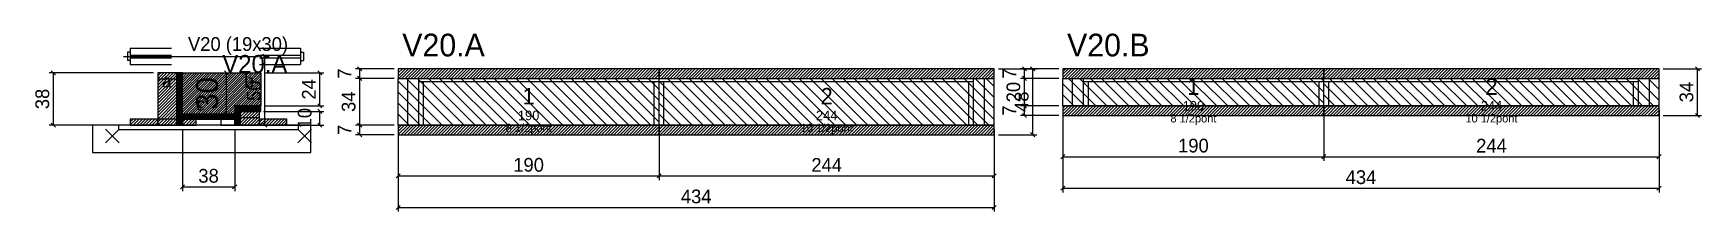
# Model space of a CAD drawing. Extents: x -69 to 1146, y -97 to 33.
import ezdxf
from ezdxf.enums import TextEntityAlignment as Align

# ---------------------------------------------------------------- set-up
doc = ezdxf.new("R2010")
doc.units = 0
for name, color, linetype in [('5', 5, 'Continuous'), ('barrote', 126, 'Continuous'), ('CONCRETO', 251, 'Continuous'), ('COTA', 241, 'Continuous'), ('Cota Seção (2x)', 241, 'Continuous'), ('detalhes', 7, 'Continuous'), ('Hachura', 251, 'Continuous'), ('Madeira', 126, 'Continuous'), ('NOMENCLATURA', 7, 'Continuous'), ('Painéis', 200, 'Continuous'), ('presilha', 224, 'Continuous'), ('Reaproveitamento', 30, 'Continuous'), ('SARR_2.2x7', 40, 'Continuous'), ('SARR_3.5x7', 81, 'Continuous'), ('SCO-___-LAJ', 224, 'Continuous'), ('TENSOR', 224, 'Continuous'), ('texto', 7, 'Continuous'), ('Texto Seção', 7, 'Continuous')]:
    doc.layers.add(name, color=color, linetype=linetype)
doc.dimstyles.new('PAINEL', dxfattribs={"dimtxt": 10, "dimasz": 3, "dimexe": 3, "dimexo": 3, "dimgap": 3, "dimtad": 1, "dimblk": 'OBLIQUE', "dimblk1": 'OBLIQUE', "dimcen": 2.5, "dimclrd": 4, "dimclre": 4, "dimclrt": 240, "dimazin": 3, "dimtfac": 1, "dimtmove": 0, "dimatfit": 3})
doc.dimstyles.new('SECAO2X', dxfattribs={"dimtxt": 16, "dimasz": 3, "dimexe": 3, "dimexo": 3, "dimgap": 3, "dimtad": 1, "dimblk": 'OBLIQUE', "dimblk1": 'OBLIQUE', "dimcen": 2.5, "dimclrd": 4, "dimclre": 4, "dimclrt": 240, "dimazin": 3, "dimtfac": 1, "dimtmove": 0, "dimatfit": 3})

# ---------------------------------------------------------------- blocks, each defined once
blk = doc.blocks.new('_OBLIQUE')
at = {"color": 0, "linetype": 'BYBLOCK'}
blk.add_line((-0.5, -0.5), (0.5, 0.5), dxfattribs=at)

msp = doc.modelspace()

# ---------------------------------------------------------------- hatches: boundary and pattern name
at = {"layer": 'COTA'}
h = msp.add_hatch(dxfattribs=at)
h.set_pattern_fill('ANSI31', scale=0.4)
h.paths.add_polyline_path([(40, -26), (40, 4), (97, 4), (97, -20), (78, -20), (78, -26)])
h = msp.add_hatch(dxfattribs=at)
h.set_pattern_fill('ANSI31', scale=0.5)
h.paths.add_polyline_path([(197, 0), (387, 0), (387, 7), (197, 7)])
h = msp.add_hatch(dxfattribs=at)
h.set_pattern_fill('ANSI31', scale=0.5)
h.paths.add_polyline_path([(387, 0), (631, 0), (631, 7), (387, 7)])
h = msp.add_hatch(dxfattribs=at)
h.set_pattern_fill('ANSI31', scale=0.5)
h.paths.add_polyline_path([(681, 0), (871, 0), (871, 7), (681, 7)])
h = msp.add_hatch(dxfattribs=at)
h.set_pattern_fill('ANSI31', scale=0.5)
h.paths.add_polyline_path([(871, 0), (1115, 0), (1115, 7), (871, 7)])
h = msp.add_hatch(dxfattribs=at)
h.set_pattern_fill('ANSI31', scale=0.5)
h.paths.add_polyline_path([(681, -27), (871, -27), (871, -20), (681, -20)])
h = msp.add_hatch(dxfattribs=at)
h.set_pattern_fill('ANSI31', scale=0.5)
h.paths.add_polyline_path([(871, -27), (1115, -27), (1115, -20), (871, -20)])
h = msp.add_hatch(dxfattribs=at)
h.set_pattern_fill('ANSI31', scale=0.5)
h.paths.add_polyline_path([(197, -41), (387, -41), (387, -34), (197, -34)])
h = msp.add_hatch(dxfattribs=at)
h.set_pattern_fill('ANSI31', scale=0.5)
h.paths.add_polyline_path([(387, -41), (631, -41), (631, -34), (387, -34)])
at = {"layer": 'Hachura'}
h = msp.add_hatch(dxfattribs=at)
h.set_pattern_fill('ANSI31', scale=0.5)
h.paths.add_polyline_path([(22, -34), (36, -34), (36, 4), (22, 4)])
h = msp.add_hatch(dxfattribs=at)
h.set_pattern_fill('ANSI31', scale=0.5)
h.paths.add_polyline_path([(22, -0.4), (36, -0.4), (36, 4), (22, 4)])
h = msp.add_hatch(dxfattribs=at)
h.set_pattern_fill('SOLID')
h.paths.add_polyline_path([(36, -34), (40, -34), (40, 4), (36, 4)])
h = msp.add_hatch(dxfattribs=at)
h.set_pattern_fill('SOLID')
h.paths.add_polyline_path([(78, -24), (97, -24), (97, -20), (78, -20)])
h = msp.add_hatch(dxfattribs=at)
h.set_pattern_fill('SOLID')
h.paths.add_polyline_path([(78, -34), (82, -34), (82, -24), (78, -24)])
h = msp.add_hatch(dxfattribs=at)
h.set_pattern_fill('ANSI31', scale=0.5)
h.paths.add_polyline_path([(82, -34), (96, -34), (96, -24), (82, -24)])
h = msp.add_hatch(dxfattribs=at)
h.set_pattern_fill('ANSI31', scale=0.5)
h.paths.add_polyline_path([(82, -28.4), (96, -28.4), (96, -24), (82, -24)])
h = msp.add_hatch(dxfattribs=at)
h.set_pattern_fill('ANSI31', scale=0.5)
h.paths.add_polyline_path([(2, -34), (22, -34), (22, -29.6), (2, -29.6)])
h = msp.add_hatch(dxfattribs=at)
h.set_pattern_fill('SOLID')
h.paths.add_polyline_path([(40, -29.6), (78, -29.6), (78, -26), (40, -26)])
h = msp.add_hatch(dxfattribs=at)
h.set_pattern_fill('ANSI31', scale=0.5)
h.paths.add_polyline_path([(40, -34), (50, -34), (50, -29.6), (40, -29.6)])
h = msp.add_hatch(dxfattribs=at)
h.set_pattern_fill('ANSI31', scale=0.5)
h.paths.add_polyline_path([(96, -34), (116, -34), (116, -29.6), (96, -29.6)])

# ---------------------------------------------------------------- linework, layer by layer
for p, q in [((0, 19), (0, 13)), ((2, 19), (0, 19)), ((2, 13), (0, 13)), ((2, 22), (32, 22)), ((2, 22), (2, 10)), ((2, 17), (32, 17)), ((2, 15), (32, 15)), ((96, 22), (126, 22)), ((96, 17), (126, 17)), ((96, 15), (126, 15)), ((126, 22), (126, 10)), ((126, 19), (128, 19)), ((126, 13), (128, 13)), ((128, 19), (128, 13)), ((2, 10), (32, 10)), ((96, 10), (126, 10))]:
    msp.add_line(p, q)
at = {"layer": 'barrote'}
msp.add_lwpolyline([(-25.5, -54), (133.5, -54), (133.5, -34), (-25.5, -34)], close=True, dxfattribs=at)
at = {"layer": 'CONCRETO'}
msp.add_lwpolyline([(40, -26), (40, 4), (97, 4), (97, -20), (78, -20), (78, -26)], close=True, dxfattribs=at)
at = {"layer": 'Madeira'}
for points in [[(22, -34), (36, -34), (36, 4), (22, 4)], [(22, -0.4), (36, -0.4), (36, 4), (22, 4)], [(82, -34), (96, -34), (96, -24), (82, -24)], [(82, -28.4), (96, -28.4), (96, -24), (82, -24)], [(2, -34), (22, -34), (22, -29.6), (2, -29.6)], [(22, -34), (36, -34), (36, -29.6), (22, -29.6)], [(40, -34), (50, -34), (50, -29.6), (40, -29.6)], [(68, -34), (78, -34), (78, -29.6), (68, -29.6)], [(96, -34), (116, -34), (116, -29.6), (96, -29.6)]]:
    msp.add_lwpolyline(points, close=True, dxfattribs=at)
at = {"layer": 'Painéis'}
for p, q in [((197, 0), (387, 0)), ((197, -34), (197, 0)), ((387, -34), (387, 0)), ((387, -34), (387, 0)), ((387, 0), (631, 0)), ((387, -34), (387, 0)), ((631, -34), (631, 0)), ((681, 0), (871, 0)), ((681, -20), (681, 0)), ((871, -20), (871, 0)), ((871, -20), (871, 0)), ((871, 0), (1115, 0)), ((871, -20), (871, 0)), ((1115, -20), (1115, 0)), ((681, -20), (871, -20)), ((871, -20), (1115, -20)), ((197, -34), (387, -34)), ((387, -34), (631, -34))]:
    msp.add_line(p, q, dxfattribs=at)
for points in [[(36, -34), (40, -34), (40, 4), (36, 4)], [(78, -24), (97, -24), (97, -20), (78, -20)], [(78, -34), (82, -34), (82, -24), (78, -24)], [(40, -29.6), (78, -29.6), (78, -26), (40, -26)]]:
    msp.add_lwpolyline(points, close=True, dxfattribs=at)
at = {"layer": 'presilha'}
for p, q in [((-16, -47), (-6, -37)), ((-16, -37), (-6, -47)), ((124, -47), (134, -37)), ((124, -37), (134, -47))]:
    msp.add_line(p, q, dxfattribs=at)
at = {"layer": 'Reaproveitamento', "color": 30}
for p, q in [((237, -34), (203, 0)), ((245, -34), (211, 0)), ((253, -34), (219, 0)), ((261, -34), (227, 0)), ((269, -34), (235, 0)), ((277, -34), (243, 0)), ((285, -34), (251, 0)), ((293, -34), (259, 0)), ((301, -34), (267, 0)), ((309, -34), (275, 0)), ((317, -34), (283, 0)), ((325, -34), (291, 0)), ((333, -34), (299, 0)), ((341, -34), (307, 0)), ((349, -34), (315, 0)), ((357, -34), (323, 0)), ((365, -34), (331, 0)), ((373, -34), (339, 0)), ((381, -34), (347, 0)), ((387, -32), (355, 0)), ((387, -24), (363, 0)), ((387, -16), (371, 0)), ((387, -8), (379, 0)), ((387, 0), (387, 0)), ((427, -34), (393, 0)), ((435, -34), (401, 0)), ((443, -34), (409, 0)), ((451, -34), (417, 0)), ((459, -34), (425, 0)), ((467, -34), (433, 0)), ((475, -34), (441, 0)), ((483, -34), (449, 0)), ((491, -34), (457, 0)), ((499, -34), (465, 0)), ((507, -34), (473, 0)), ((515, -34), (481, 0)), ((523, -34), (489, 0)), ((531, -34), (497, 0)), ((539, -34), (505, 0)), ((547, -34), (513, 0)), ((555, -34), (521, 0)), ((563, -34), (529, 0)), ((571, -34), (537, 0)), ((579, -34), (545, 0)), ((587, -34), (553, 0)), ((595, -34), (561, 0)), ((603, -34), (569, 0)), ((611, -34), (577, 0)), ((619, -34), (585, 0)), ((627, -34), (593, 0)), ((631, -30), (601, 0)), ((631, -22), (609, 0)), ((631, -14), (617, 0)), ((631, -6), (625, 0)), ((705, -20), (685, 0)), ((713, -20), (693, 0)), ((721, -20), (701, 0)), ((729, -20), (709, 0)), ((737, -20), (717, 0)), ((745, -20), (725, 0)), ((753, -20), (733, 0)), ((761, -20), (741, 0)), ((769, -20), (749, 0)), ((777, -20), (757, 0)), ((785, -20), (765, 0)), ((793, -20), (773, 0)), ((801, -20), (781, 0)), ((809, -20), (789, 0)), ((817, -20), (797, 0)), ((825, -20), (805, 0)), ((833, -20), (813, 0)), ((841, -20), (821, 0)), ((849, -20), (829, 0)), ((857, -20), (837, 0)), ((865, -20), (845, 0)), ((871, -18), (853, 0)), ((871, -10), (861, 0)), ((871, -2), (869, 0)), ((895, -20), (875, 0)), ((903, -20), (883, 0)), ((911, -20), (891, 0)), ((919, -20), (899, 0)), ((927, -20), (907, 0)), ((935, -20), (915, 0)), ((943, -20), (923, 0)), ((951, -20), (931, 0)), ((959, -20), (939, 0)), ((967, -20), (947, 0)), ((975, -20), (955, 0)), ((983, -20), (963, 0)), ((991, -20), (971, 0)), ((999, -20), (979, 0)), ((1007, -20), (987, 0)), ((1015, -20), (995, 0)), ((1023, -20), (1003, 0)), ((1031, -20), (1011, 0)), ((1039, -20), (1019, 0)), ((1047, -20), (1027, 0)), ((1055, -20), (1035, 0)), ((1063, -20), (1043, 0)), ((1071, -20), (1051, 0)), ((1079, -20), (1059, 0)), ((1087, -20), (1067, 0)), ((1095, -20), (1075, 0)), ((1103, -20), (1083, 0)), ((1111, -20), (1091, 0)), ((1115, -16), (1099, 0)), ((1115, -8), (1107, 0)), ((1115, 0), (1115, 0)), ((229, -34), (197, -2)), ((221, -34), (197, -10)), ((419, -34), (387, -2)), ((411, -34), (387, -10)), ((697, -20), (681, -4)), ((689, -20), (681, -12)), ((887, -20), (871, -4)), ((879, -20), (871, -12)), ((213, -34), (197, -18)), ((403, -34), (387, -18)), ((681, -20), (681, -20)), ((871, -20), (871, -20)), ((205, -34), (197, -26)), ((197, -34), (197, -34)), ((395, -34), (387, -26)), ((387, -34), (387, -34))]:
    msp.add_line(p, q, dxfattribs=at)
at = {"layer": 'SARR_2.2x7'}
for p, q in [((204, -34), (204, 0)), ((624, -34), (624, 0)), ((688, -20), (688, 0)), ((1108, -20), (1108, 0)), ((212, -2.2), (387, -2.2)), ((387, -2.2), (616, -2.2)), ((696, -2.2), (871, -2.2)), ((871, -2.2), (1100, -2.2))]:
    msp.add_line(p, q, dxfattribs=at)
at = {"layer": 'SARR_3.5x7'}
for p, q in [((212, -34), (212, 0)), ((387, -34), (387, 0)), ((387, -34), (387, 0)), ((616, -34), (616, 0)), ((696, -20), (696, 0)), ((871, -20), (871, 0)), ((871, -20), (871, 0)), ((1100, -20), (1100, 0)), ((215.5, -34), (215.5, -2.2)), ((383.5, -34), (383.5, -2.2)), ((390.5, -34), (390.5, -2.2)), ((612.5, -34), (612.5, -2.2)), ((699.5, -20), (699.5, -2.2)), ((867.5, -20), (867.5, -2.2)), ((874.5, -20), (874.5, -2.2)), ((1096.5, -20), (1096.5, -2.2)), ((696, -20), (699.5, -20)), ((867.5, -20), (871, -20)), ((871, -20), (874.5, -20)), ((1096.5, -20), (1100, -20)), ((212, -34), (215.5, -34)), ((383.5, -34), (387, -34)), ((387, -34), (390.5, -34)), ((612.5, -34), (616, -34))]:
    msp.add_line(p, q, dxfattribs=at)
at = {"layer": 'SCO-___-LAJ'}
for points in [[(197, 0), (387, 0), (387, 7), (197, 7)], [(387, 0), (631, 0), (631, 7), (387, 7)], [(681, 0), (871, 0), (871, 7), (681, 7)], [(871, 0), (1115, 0), (1115, 7), (871, 7)], [(681, -27), (871, -27), (871, -20), (681, -20)], [(871, -27), (1115, -27), (1115, -20), (871, -20)], [(-6.5, -37.2), (124.5, -37.2), (124.5, -34), (-6.5, -34)], [(197, -41), (387, -41), (387, -34), (197, -34)], [(387, -41), (631, -41), (631, -34), (387, -34)]]:
    msp.add_lwpolyline(points, close=True, dxfattribs=at)
at = {"layer": 'TENSOR'}
msp.add_line((-3, 16), (95, 16), dxfattribs=at)

# ---------------------------------------------------------------- texts
at = {"layer": '5'}
for s, height, p in [('1', 12, (776, -6)), ('2', 12, (993, -6)), ('1', 12, (292, -13)), ('2', 12, (509, -13)), ('190', 7, (292, -27)), ('244', 7, (509, -27)), ('190', 7, (776, -20)), ('244', 7, (993, -20))]:
    msp.add_text(s, height=height, dxfattribs=at).set_placement(p, align=Align.MIDDLE_CENTER)
at = {"layer": 'detalhes'}
for s, p in [('a', (25, -6.7)), ('b', (85, -6.7)), ('c', (50, -23.5))]:
    msp.add_text(s, height=9.6, dxfattribs=at).set_placement(p)
at = {"layer": 'NOMENCLATURA'}
for s, p in [('V20.A', (200, 16)), ('V20.B', (684, 16))]:
    msp.add_text(s, height=16.5, dxfattribs=at).set_placement(p)
at = {"layer": 'texto', "char_height": 6, "attachment_point": 5}
for s, insert in [('8 1/2pont', (292, -37)), ('10 1/2pont', (509, -37)), ('8 1/2pont', (776, -30)), ('10 1/2pont', (993, -30))]:
    msp.add_mtext(s, dxfattribs=dict(at, insert=insert))
at = {"layer": 'Texto Seção'}
for s, height, p in [('V20 (19x30)', 10, (44, 20)), ('V20.A', 13, (69, 4))]:
    msp.add_text(s, height=height, dxfattribs=at).set_placement(p)

# ---------------------------------------------------------------- dimensions: what is measured, and where the dimension line sits
at = {"layer": 'COTA'}
for base, p1, p2 in [((100, -34), (96, -34), (96, 16)), ((-54, -34), (2, -34), (22, 4)), ((140, -20), (97, -20), (97, 4)), ((169, 0), (197, 0), (197, 7)), ((169, -34), (197, -34), (197, 0)), ((659, -41), (631, -41), (631, 7)), ((653, 0), (681, 0), (681, 7)), ((653, -20), (681, -20), (681, 0)), ((1143, -27), (1115, -27), (1115, 7)), ((140, -34), (96, -34), (96, -24)), ((653, -27), (681, -27), (681, -20)), ((169, -41), (197, -41), (197, -34))]:
    msp.add_linear_dim(base=base, p1=p1, p2=p2, angle=90, dimstyle='PAINEL', dxfattribs=at).render()
for base, p1, p2 in [((681, -57), (681, -20), (871, -20)), ((681, -80), (681, -20), (1115, -20)), ((871, -57), (871, -20), (1115, -20)), ((40, -79), (40, -34), (78, -34)), ((197, -71), (197, -34), (387, -34)), ((197, -94), (197, -34), (631, -34)), ((387, -71), (387, -34), (631, -34))]:
    msp.add_linear_dim(base=base, p1=p1, p2=p2, dimstyle='PAINEL', dxfattribs=at).render()
at = {"layer": 'Cota Seção (2x)'}
msp.add_linear_dim(base=(72, -26), p1=(40, -26), p2=(40, 4), angle=90, dimstyle='SECAO2X', dxfattribs=at).render()

doc.saveas('drawing.dxf')
